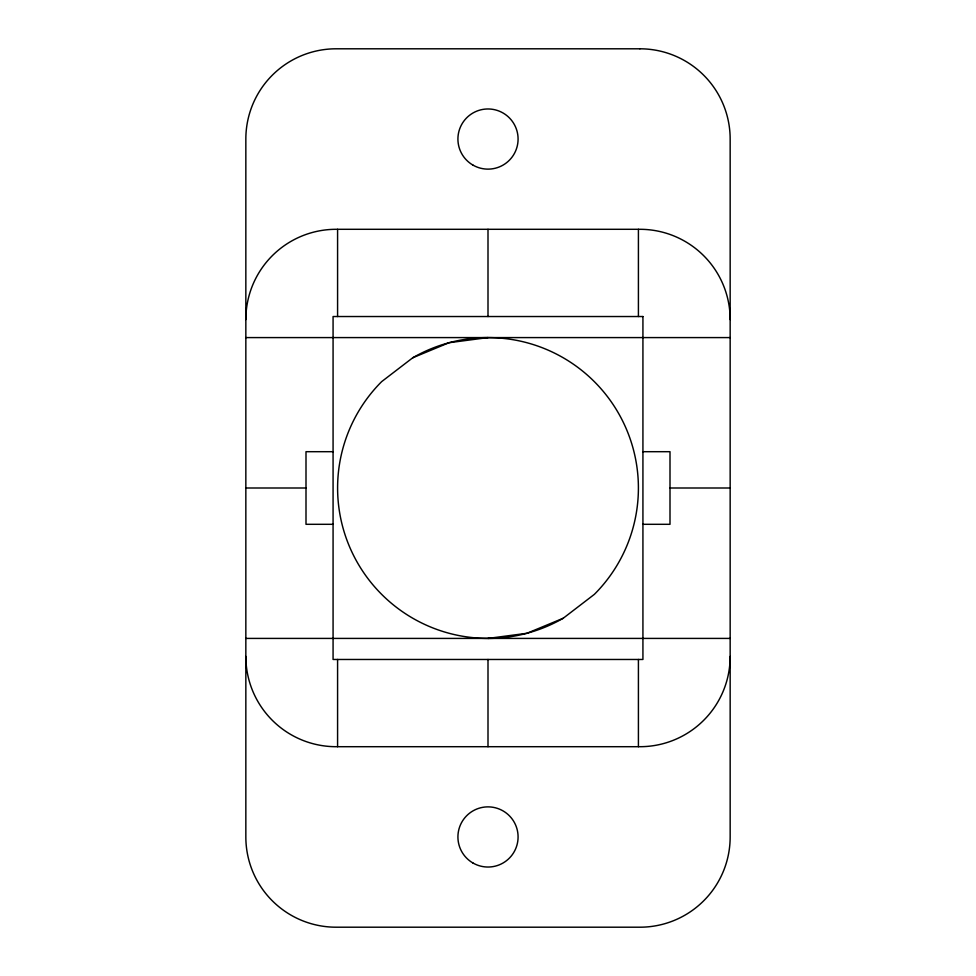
<?xml version="1.0" encoding="UTF-8"?>
<svg xmlns="http://www.w3.org/2000/svg" width="976" height="976" viewBox="0 0 976 976"><rect width="100%" height="100%" fill="white"/><g stroke="black" fill="none" stroke-linecap="round" stroke-linejoin="round"><path stroke-width="1.46" d="M412.799 357.741L381.64 381.64A150.414 150.414 0 0 0 563.201 618.259L594.36 594.36A150.414 150.414 0 0 0 412.799 357.741L449.07 342.71L488 337.586M563.201 618.259L526.93 633.29L488 638.414M245.842 337.586L730.158 337.586M333.072 451.693L306 451.693L306 524.307L333.072 524.307M642.928 451.693L670 451.693L670 524.307L642.928 524.307M245.842 488L306 488M670 488L730.158 488M245.842 638.414L730.158 638.414M638.414 229.299L638.414 316.529M638.414 659.471L638.414 746.701M488 229.299L488 316.529M488 659.471L488 746.701M337.586 229.299L337.586 316.529M337.586 659.471L337.586 746.701M245.842 656.458A90.243 90.243 0 0 0 336.086 746.701L639.914 746.701A90.243 90.243 0 0 0 730.158 656.458M245.842 319.542A90.243 90.243 0 0 1 336.086 229.299L639.914 229.299A90.243 90.243 0 0 1 730.158 319.542M639.914 48.8L336.086 48.8A90.243 90.243 0 0 0 245.842 139.043L245.842 836.957A90.243 90.243 0 0 0 336.086 927.2L639.914 927.2A90.243 90.243 0 0 0 730.158 836.957L730.158 139.043A90.243 90.243 0 0 0 639.914 48.8M642.928 316.529L333.072 316.529L333.072 659.471L642.928 659.471L642.928 316.529M472.957 165.103A30.085 30.085 0 0 0 518.085 139.043A30.085 30.085 0 0 0 472.957 112.996A30.085 30.085 0 0 0 472.957 165.103M472.957 863.004A30.085 30.085 0 0 0 518.085 836.957A30.085 30.085 0 0 0 472.957 810.897A30.085 30.085 0 0 0 472.957 863.004"/></g></svg>
